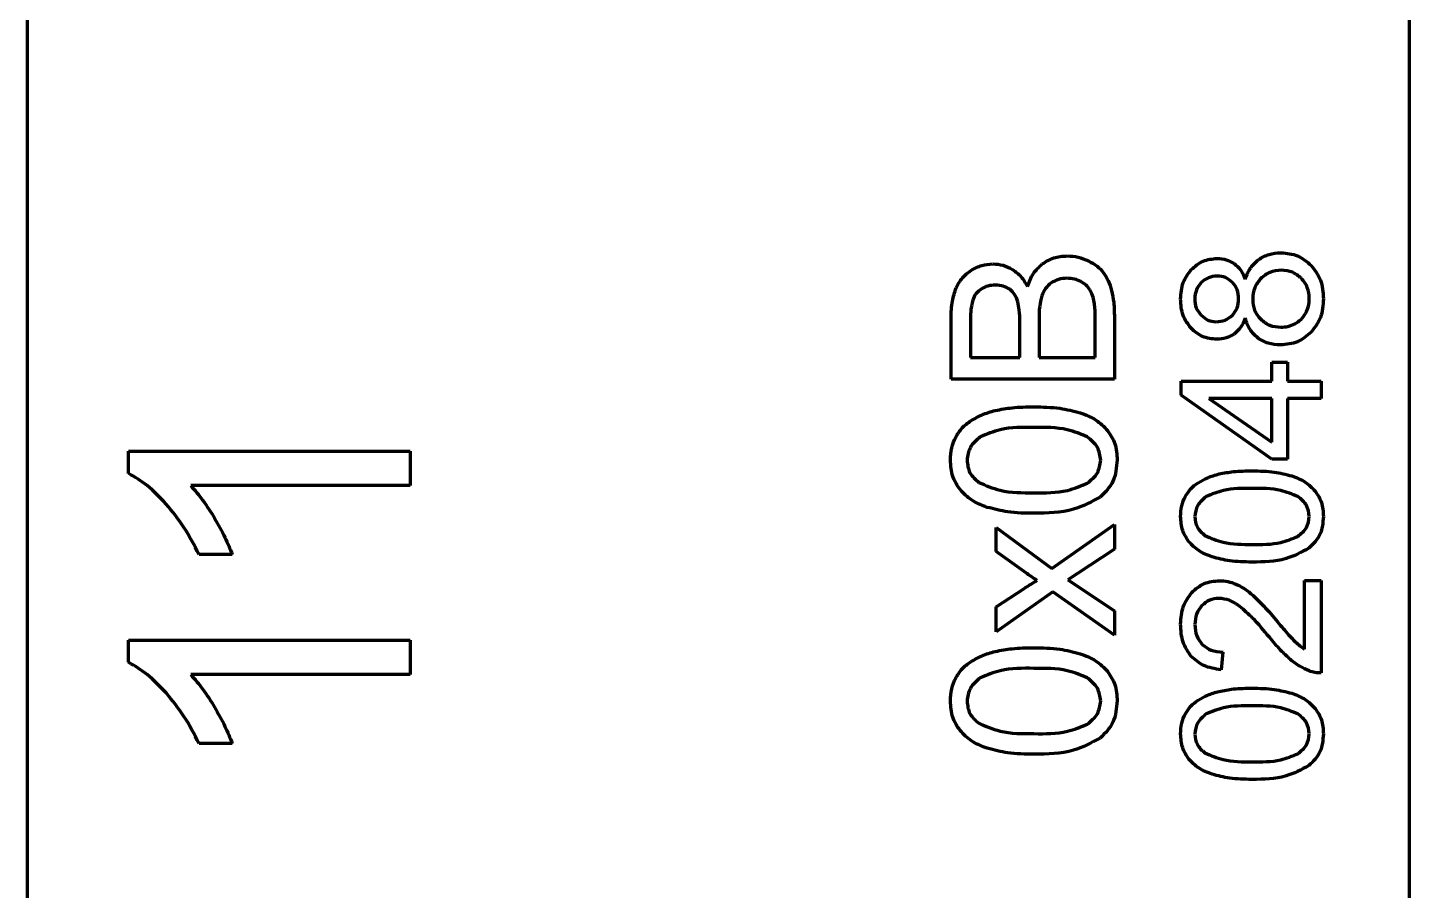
# Model space of a CAD drawing. Header units: millimetres. Extents: x 0 to 1189, y 0 to 841.
# Drawn here: x 372.85 to 402.85, y 315.63 to 334.35 of the extents above; entities that cross this region are included whole.
import ezdxf

# ---------------------------------------------------------------- set-up
doc = ezdxf.new("R2010")
doc.units = ezdxf.units.MM
doc.header["$LTSCALE"] = 0.75
doc.layers.add('Visible', color=7, linetype='Continuous', lineweight=70)

msp = doc.modelspace()

# ---------------------------------------------------------------- linework, layer by layer
at = {"layer": 'Visible', "extrusion": (-1e-16, -1, 0)}
for p, q in [((372.852, 123.899), (372.852, 673.232)), ((402.852, 123.899), (402.852, 673.232)), ((392.903, 326.72), (392.903, 328.049)), ((394.392, 327.189), (394.392, 327.955)), ((394.811, 328.008), (394.811, 327.189)), ((396.029, 327.189), (396.029, 328.071)), ((396.447, 328.071), (396.447, 326.72)), ((393.322, 327.897), (393.322, 327.189)), ((393.322, 327.189), (394.392, 327.189)), ((394.811, 327.189), (396.029, 327.189)), ((399.866, 326.678), (399.866, 327.088)), ((399.866, 327.088), (400.208, 327.088)), ((400.208, 327.088), (400.208, 326.678)), ((396.447, 326.72), (392.903, 326.72)), ((397.898, 326.374), (397.898, 326.678)), ((397.898, 326.678), (399.866, 326.678)), ((400.208, 326.678), (400.935, 326.678)), ((400.935, 326.678), (400.935, 326.305)), ((399.866, 324.988), (397.898, 326.374)), ((398.497, 326.305), (399.866, 325.355)), ((399.866, 326.305), (398.497, 326.305)), ((399.866, 325.355), (399.866, 326.305)), ((400.935, 326.305), (400.208, 326.305)), ((400.208, 326.305), (400.208, 324.988)), ((375.044, 324.676), (375.044, 325.158)), ((375.044, 325.158), (381.16, 325.158)), ((381.16, 325.158), (381.16, 324.41)), ((400.208, 324.988), (399.866, 324.988)), ((381.16, 324.41), (376.394, 324.41)), ((393.88, 322.98), (393.88, 323.5)), ((393.88, 323.5), (395.089, 322.612)), ((395.089, 322.612), (396.447, 323.567)), ((396.447, 323.567), (396.447, 323.033)), ((377.296, 322.914), (376.573, 322.914)), ((394.487, 322.547), (393.88, 322.98)), ((396.447, 323.033), (395.65, 322.506)), ((395.65, 322.506), (395.434, 322.366)), ((395.434, 322.366), (396.447, 321.691)), ((400.576, 320.862), (400.576, 322.352)), ((400.576, 322.352), (400.935, 322.352)), ((400.935, 322.352), (400.935, 320.345)), ((393.88, 321.778), (394.482, 322.173)), ((395.113, 322.102), (393.88, 321.235)), ((396.447, 321.164), (395.113, 322.102)), ((393.88, 321.235), (393.88, 321.778)), ((396.447, 321.691), (396.447, 321.164)), ((375.044, 320.575), (375.044, 321.057)), ((375.044, 321.057), (381.16, 321.057)), ((381.16, 321.057), (381.16, 320.309)), ((398.804, 320.798), (398.764, 320.415)), ((381.16, 320.309), (376.394, 320.309)), ((377.296, 318.813), (376.573, 318.813))]:
    msp.add_line(p, q, dxfattribs=at)
at = {"layer": 'Visible'}
for points, knots in [([(399.582, 329.32), (399.655, 329.362), (399.804, 329.45), (399.977, 329.46), (400.067, 329.466)], [0, 0, 0, 0, 0.02481162, 0.05126395, 0.05126395, 0.05126395, 0.05126395]), ([(400.067, 329.466), (400.191, 329.455), (400.439, 329.432), (400.627, 329.271), (400.721, 329.19)], [0, 0, 0, 0, 0.03648558, 0.07259567, 0.07259567, 0.07259567, 0.07259567]), ([(393.342, 329.085), (393.417, 329.126), (393.563, 329.205), (393.729, 329.218), (393.81, 329.224)], [0, 0, 0, 0, 0.02513945, 0.04929393, 0.04929393, 0.04929393, 0.04929393]), ([(393.81, 329.224), (393.885, 329.219), (394.036, 329.208), (394.17, 329.137), (394.238, 329.101)], [0, 0, 0, 0, 0.02227414, 0.04497324, 0.04497324, 0.04497324, 0.04497324]), ([(394.238, 329.101), (394.302, 329.053), (394.437, 328.953), (394.519, 328.806), (394.562, 328.729)], [0, 0, 0, 0, 0.02383557, 0.04985164, 0.04985164, 0.04985164, 0.04985164]), ([(394.562, 328.729), (394.597, 328.828), (394.664, 329.019), (394.812, 329.157), (394.883, 329.223)], [0, 0, 0, 0, 0.03116462, 0.05975611, 0.05975611, 0.05975611, 0.05975611]), ([(394.883, 329.223), (394.964, 329.274), (395.128, 329.377), (395.321, 329.389), (395.42, 329.396)], [0, 0, 0, 0, 0.02796583, 0.05717654, 0.05717654, 0.05717654, 0.05717654]), ([(395.42, 329.396), (395.501, 329.392), (395.662, 329.384), (395.81, 329.322), (395.883, 329.291)], [0, 0, 0, 0, 0.02416749, 0.04779418, 0.04779418, 0.04779418, 0.04779418]), ([(395.883, 329.291), (395.949, 329.255), (396.074, 329.188), (396.168, 329.081), (396.213, 329.031)], [0, 0, 0, 0, 0.02229764, 0.04229852, 0.04229852, 0.04229852, 0.04229852]), ([(398.117, 329.099), (398.198, 329.17), (398.359, 329.311), (398.573, 329.331), (398.679, 329.341)], [0, 0, 0, 0, 0.03139815, 0.06261775, 0.06261775, 0.06261775, 0.06261775]), ([(398.679, 329.341), (398.747, 329.337), (398.878, 329.329), (398.992, 329.263), (399.047, 329.231)], [0, 0, 0, 0, 0.01994628, 0.03887671, 0.03887671, 0.03887671, 0.03887671]), ([(399.047, 329.231), (399.097, 329.187), (399.203, 329.094), (399.259, 328.963), (399.288, 328.894)], [0, 0, 0, 0, 0.01966084, 0.04188171, 0.04188171, 0.04188171, 0.04188171]), ([(399.288, 328.894), (399.322, 328.981), (399.386, 329.146), (399.519, 329.264), (399.582, 329.32)], [0, 0, 0, 0, 0.02734896, 0.05241179, 0.05241179, 0.05241179, 0.05241179]), ([(400.721, 329.19), (400.799, 329.088), (400.96, 328.874), (400.978, 328.606), (400.986, 328.465)], [0, 0, 0, 0, 0.03758442, 0.07871515, 0.07871515, 0.07871515, 0.07871515]), ([(393.011, 328.701), (393.051, 328.778), (393.132, 328.932), (393.272, 329.034), (393.342, 329.085)], [0, 0, 0, 0, 0.02579215, 0.05134528, 0.05134528, 0.05134528, 0.05134528]), ([(395.075, 328.809), (395.03, 328.771), (394.938, 328.694), (394.893, 328.583), (394.87, 328.527)], [0, 0, 0, 0, 0.01737385, 0.03534804, 0.03534804, 0.03534804, 0.03534804]), ([(395.42, 328.91), (395.357, 328.906), (395.234, 328.899), (395.127, 328.838), (395.075, 328.809)], [0, 0, 0, 0, 0.01869732, 0.03634972, 0.03634972, 0.03634972, 0.03634972]), ([(395.719, 328.84), (395.673, 328.86), (395.578, 328.903), (395.474, 328.908), (395.42, 328.91)], [0, 0, 0, 0, 0.01489024, 0.03091179, 0.03091179, 0.03091179, 0.03091179]), ([(395.916, 328.661), (395.89, 328.696), (395.836, 328.769), (395.759, 328.816), (395.719, 328.84)], [0, 0, 0, 0, 0.01293457, 0.02684269, 0.02684269, 0.02684269, 0.02684269]), ([(396.213, 329.031), (396.25, 328.974), (396.328, 328.854), (396.367, 328.716), (396.388, 328.643)], [0, 0, 0, 0, 0.0201925, 0.04278404, 0.04278404, 0.04278404, 0.04278404]), ([(397.886, 328.459), (397.894, 328.583), (397.908, 328.82), (398.05, 329.009), (398.117, 329.099)], [0, 0, 0, 0, 0.03634299, 0.06936448, 0.06936448, 0.06936448, 0.06936448]), ([(398.332, 328.816), (398.292, 328.766), (398.209, 328.663), (398.198, 328.53), (398.193, 328.463)], [0, 0, 0, 0, 0.01906374, 0.03876677, 0.03876677, 0.03876677, 0.03876677]), ([(398.677, 328.958), (398.612, 328.953), (398.482, 328.941), (398.382, 328.858), (398.332, 328.816)], [0, 0, 0, 0, 0.01920318, 0.03809527, 0.03809527, 0.03809527, 0.03809527]), ([(399.01, 328.821), (398.962, 328.861), (398.865, 328.942), (398.74, 328.953), (398.677, 328.958)], [0, 0, 0, 0, 0.01828937, 0.03676101, 0.03676101, 0.03676101, 0.03676101]), ([(399.145, 328.467), (399.14, 328.535), (399.131, 328.667), (399.049, 328.77), (399.01, 328.821)], [0, 0, 0, 0, 0.01988893, 0.03860943, 0.03860943, 0.03860943, 0.03860943]), ([(399.626, 328.906), (399.574, 328.841), (399.47, 328.71), (399.456, 328.543), (399.45, 328.457)], [0, 0, 0, 0, 0.02410481, 0.04916607, 0.04916607, 0.04916607, 0.04916607]), ([(400.071, 329.085), (399.986, 329.078), (399.818, 329.064), (399.689, 328.958), (399.626, 328.906)], [0, 0, 0, 0, 0.02499863, 0.04903833, 0.04903833, 0.04903833, 0.04903833]), ([(400.508, 328.911), (400.446, 328.961), (400.319, 329.065), (400.155, 329.078), (400.071, 329.085)], [0, 0, 0, 0, 0.02347934, 0.04804731, 0.04804731, 0.04804731, 0.04804731]), ([(400.68, 328.47), (400.673, 328.554), (400.661, 328.719), (400.558, 328.848), (400.508, 328.911)], [0, 0, 0, 0, 0.02476288, 0.04832931, 0.04832931, 0.04832931, 0.04832931]), ([(392.903, 328.049), (392.906, 328.173), (392.91, 328.395), (392.98, 328.607), (393.011, 328.701)], [0, 0, 0, 0, 0.03669386, 0.06636875, 0.06636875, 0.06636875, 0.06636875]), ([(393.555, 328.678), (393.514, 328.647), (393.43, 328.583), (393.391, 328.486), (393.371, 328.436)], [0, 0, 0, 0, 0.01527404, 0.03086998, 0.03086998, 0.03086998, 0.03086998]), ([(393.865, 328.763), (393.809, 328.76), (393.699, 328.754), (393.602, 328.703), (393.555, 328.678)], [0, 0, 0, 0, 0.01672451, 0.03252936, 0.03252936, 0.03252936, 0.03252936]), ([(394.175, 328.672), (394.13, 328.698), (394.034, 328.754), (393.924, 328.76), (393.865, 328.763)], [0, 0, 0, 0, 0.01547448, 0.03266798, 0.03266798, 0.03266798, 0.03266798]), ([(394.351, 328.402), (394.332, 328.457), (394.295, 328.562), (394.214, 328.637), (394.175, 328.672)], [0, 0, 0, 0, 0.01720404, 0.03266098, 0.03266098, 0.03266098, 0.03266098]), ([(394.87, 328.527), (394.853, 328.454), (394.813, 328.284), (394.811, 328.109), (394.811, 328.008)], [0, 0, 0, 0, 0.02241381, 0.05233695, 0.05233695, 0.05233695, 0.05233695]), ([(396.012, 328.39), (396.002, 328.441), (395.982, 328.536), (395.937, 328.621), (395.916, 328.661)], [0, 0, 0, 0, 0.01536258, 0.02887961, 0.02887961, 0.02887961, 0.02887961]), ([(396.388, 328.643), (396.405, 328.557), (396.443, 328.368), (396.446, 328.176), (396.447, 328.071)], [0, 0, 0, 0, 0.02633541, 0.05758666, 0.05758666, 0.05758666, 0.05758666]), ([(393.371, 328.436), (393.357, 328.365), (393.321, 328.188), (393.321, 328.006), (393.322, 327.897)], [0, 0, 0, 0, 0.02165589, 0.05425553, 0.05425553, 0.05425553, 0.05425553]), ([(394.392, 327.955), (394.393, 328.045), (394.393, 328.195), (394.363, 328.343), (394.351, 328.402)], [0, 0, 0, 0, 0.0267937, 0.04500642, 0.04500642, 0.04500642, 0.04500642]), ([(396.029, 328.071), (396.029, 328.136), (396.029, 328.243), (396.017, 328.348), (396.012, 328.39)], [0, 0, 0, 0, 0.01934478, 0.03197979, 0.03197979, 0.03197979, 0.03197979]), ([(398.112, 327.825), (398.046, 327.915), (397.907, 328.102), (397.893, 328.336), (397.886, 328.459)], [0, 0, 0, 0, 0.03250957, 0.06857658, 0.06857658, 0.06857658, 0.06857658]), ([(398.193, 328.463), (398.198, 328.396), (398.208, 328.264), (398.289, 328.16), (398.329, 328.109)], [0, 0, 0, 0, 0.0198168, 0.03873165, 0.03873165, 0.03873165, 0.03873165]), ([(399.009, 328.107), (399.048, 328.158), (399.131, 328.264), (399.14, 328.398), (399.145, 328.467)], [0, 0, 0, 0, 0.01895835, 0.03933655, 0.03933655, 0.03933655, 0.03933655]), ([(399.45, 328.457), (399.456, 328.374), (399.469, 328.21), (399.573, 328.083), (399.624, 328.021)], [0, 0, 0, 0, 0.02444069, 0.04794143, 0.04794143, 0.04794143, 0.04794143]), ([(400.598, 328.149), (400.622, 328.199), (400.67, 328.301), (400.677, 328.413), (400.68, 328.47)], [0, 0, 0, 0, 0.01665297, 0.03339873, 0.03339873, 0.03339873, 0.03339873]), ([(400.986, 328.465), (400.977, 328.325), (400.96, 328.057), (400.798, 327.843), (400.72, 327.741)], [0, 0, 0, 0, 0.04113491, 0.07876054, 0.07876054, 0.07876054, 0.07876054]), ([(398.329, 328.109), (398.377, 328.068), (398.471, 327.987), (398.595, 327.974), (398.656, 327.968)], [0, 0, 0, 0, 0.01835837, 0.0364128, 0.0364128, 0.0364128, 0.0364128]), ([(398.656, 327.968), (398.724, 327.973), (398.856, 327.983), (398.959, 328.067), (399.009, 328.107)], [0, 0, 0, 0, 0.01987683, 0.03866025, 0.03866025, 0.03866025, 0.03866025]), ([(399.288, 328.043), (399.259, 327.972), (399.204, 327.839), (399.096, 327.744), (399.046, 327.699)], [0, 0, 0, 0, 0.02266995, 0.04255108, 0.04255108, 0.04255108, 0.04255108]), ([(399.56, 327.615), (399.499, 327.672), (399.371, 327.791), (399.316, 327.957), (399.288, 328.043)], [0, 0, 0, 0, 0.02476946, 0.05146119, 0.05146119, 0.05146119, 0.05146119]), ([(399.624, 328.021), (399.686, 327.971), (399.813, 327.868), (399.976, 327.855), (400.059, 327.848)], [0, 0, 0, 0, 0.02347937, 0.047788, 0.047788, 0.047788, 0.047788]), ([(400.059, 327.848), (400.112, 327.852), (400.219, 327.858), (400.317, 327.902), (400.367, 327.924)], [0, 0, 0, 0, 0.01580189, 0.03199742, 0.03199742, 0.03199742, 0.03199742]), ([(400.367, 327.924), (400.414, 327.952), (400.509, 328.009), (400.568, 328.102), (400.598, 328.149)], [0, 0, 0, 0, 0.01622725, 0.0326044, 0.0326044, 0.0326044, 0.0326044]), ([(398.669, 327.587), (398.563, 327.597), (398.352, 327.617), (398.192, 327.756), (398.112, 327.825)], [0, 0, 0, 0, 0.03107263, 0.06197427, 0.06197427, 0.06197427, 0.06197427]), ([(399.046, 327.699), (398.99, 327.667), (398.873, 327.599), (398.739, 327.591), (398.669, 327.587)], [0, 0, 0, 0, 0.01922046, 0.03981136, 0.03981136, 0.03981136, 0.03981136]), ([(400.057, 327.465), (399.963, 327.47), (399.786, 327.48), (399.633, 327.571), (399.56, 327.615)], [0, 0, 0, 0, 0.02746662, 0.05253248, 0.05253248, 0.05253248, 0.05253248]), ([(400.72, 327.741), (400.625, 327.66), (400.434, 327.498), (400.183, 327.476), (400.057, 327.465)], [0, 0, 0, 0, 0.03634401, 0.07346538, 0.07346538, 0.07346538, 0.07346538]), ([(393.862, 326.041), (393.983, 326.064), (394.26, 326.117), (394.541, 326.119), (394.7, 326.12)], [0, 0, 0, 0, 0.03696178, 0.08429648, 0.08429648, 0.08429648, 0.08429648]), ([(394.7, 326.12), (394.888, 326.118), (395.229, 326.113), (395.559, 326.029), (395.706, 325.992)], [0, 0, 0, 0, 0.0564493, 0.10181, 0.10181, 0.10181, 0.10181]), ([(393.004, 325.465), (393.047, 325.534), (393.134, 325.674), (393.267, 325.771), (393.335, 325.821)], [0, 0, 0, 0, 0.02413348, 0.04898112, 0.04898112, 0.04898112, 0.04898112]), ([(393.335, 325.821), (393.413, 325.865), (393.58, 325.96), (393.764, 326.013), (393.862, 326.041)], [0, 0, 0, 0, 0.02705955, 0.05729505, 0.05729505, 0.05729505, 0.05729505]), ([(395.706, 325.992), (395.825, 325.947), (396.049, 325.86), (396.219, 325.69), (396.299, 325.609)], [0, 0, 0, 0, 0.03753988, 0.07125827, 0.07125827, 0.07125827, 0.07125827]), ([(394.7, 325.673), (394.453, 325.676), (394.05, 325.68), (393.68, 325.528), (393.537, 325.469)], [0, 0, 0, 0, 0.0730065, 0.1190832, 0.1190832, 0.1190832, 0.1190832]), ([(395.86, 325.469), (395.716, 325.528), (395.347, 325.679), (394.945, 325.675), (394.7, 325.673)], [0, 0, 0, 0, 0.0461337, 0.1188387, 0.1188387, 0.1188387, 0.1188387]), ([(396.299, 325.609), (396.36, 325.516), (396.487, 325.32), (396.501, 325.087), (396.508, 324.965)], [0, 0, 0, 0, 0.03284543, 0.06879529, 0.06879529, 0.06879529, 0.06879529]), ([(392.889, 324.965), (392.893, 325.055), (392.9, 325.229), (392.97, 325.389), (393.004, 325.465)], [0, 0, 0, 0, 0.02692746, 0.05173875, 0.05173875, 0.05173875, 0.05173875]), ([(393.537, 325.469), (393.453, 325.399), (393.292, 325.265), (393.263, 325.059), (393.249, 324.96)], [0, 0, 0, 0, 0.03148982, 0.06035275, 0.06035275, 0.06035275, 0.06035275]), ([(396.15, 324.965), (396.136, 325.062), (396.106, 325.267), (395.944, 325.399), (395.86, 325.469)], [0, 0, 0, 0, 0.02852723, 0.06005392, 0.06005392, 0.06005392, 0.06005392]), ([(393.097, 324.323), (393.036, 324.416), (392.909, 324.611), (392.896, 324.843), (392.889, 324.965)], [0, 0, 0, 0, 0.03274909, 0.06851516, 0.06851516, 0.06851516, 0.06851516]), ([(393.249, 324.96), (393.26, 324.865), (393.282, 324.672), (393.429, 324.545), (393.503, 324.481)], [0, 0, 0, 0, 0.02769224, 0.05597181, 0.05597181, 0.05597181, 0.05597181]), ([(395.861, 324.461), (395.945, 324.53), (396.106, 324.662), (396.136, 324.867), (396.15, 324.965)], [0, 0, 0, 0, 0.03146419, 0.05998375, 0.05998375, 0.05998375, 0.05998375]), ([(396.508, 324.965), (396.494, 324.804), (396.467, 324.492), (396.248, 324.268), (396.14, 324.16)], [0, 0, 0, 0, 0.04666469, 0.09101807, 0.09101807, 0.09101807, 0.09101807]), ([(375.858, 324.011), (375.727, 324.152), (375.485, 324.411), (375.182, 324.593), (375.044, 324.676)], [0, 0, 0, 0, 0.0575918, 0.1055894, 0.1055894, 0.1055894, 0.1055894]), ([(398.268, 324.474), (398.336, 324.513), (398.478, 324.594), (398.636, 324.639), (398.72, 324.663)], [0, 0, 0, 0, 0.02318194, 0.04908474, 0.04908474, 0.04908474, 0.04908474]), ([(398.72, 324.663), (398.824, 324.683), (399.06, 324.728), (399.302, 324.73), (399.437, 324.731)], [0, 0, 0, 0, 0.03166517, 0.07221685, 0.07221685, 0.07221685, 0.07221685]), ([(399.437, 324.731), (399.599, 324.729), (399.891, 324.725), (400.174, 324.653), (400.3, 324.621)], [0, 0, 0, 0, 0.04836014, 0.08722077, 0.08722077, 0.08722077, 0.08722077]), ([(400.3, 324.621), (400.401, 324.583), (400.594, 324.509), (400.739, 324.362), (400.807, 324.293)], [0, 0, 0, 0, 0.03216046, 0.06104703, 0.06104703, 0.06104703, 0.06104703]), ([(376.394, 324.41), (376.483, 324.308), (376.675, 324.087), (376.828, 323.836), (376.91, 323.701)], [0, 0, 0, 0, 0.04047162, 0.08773696, 0.08773696, 0.08773696, 0.08773696]), ([(393.688, 323.939), (393.57, 323.984), (393.345, 324.071), (393.176, 324.242), (393.097, 324.323)], [0, 0, 0, 0, 0.03755124, 0.07122186, 0.07122186, 0.07122186, 0.07122186]), ([(393.503, 324.481), (393.655, 324.416), (394.035, 324.254), (394.45, 324.255), (394.7, 324.256)], [0, 0, 0, 0, 0.0491003, 0.1228677, 0.1228677, 0.1228677, 0.1228677]), ([(394.7, 324.256), (394.946, 324.254), (395.348, 324.25), (395.718, 324.402), (395.861, 324.461)], [0, 0, 0, 0, 0.0728558, 0.1189609, 0.1189609, 0.1189609, 0.1189609]), ([(397.984, 324.17), (398.021, 324.229), (398.096, 324.349), (398.21, 324.432), (398.268, 324.474)], [0, 0, 0, 0, 0.02067523, 0.0419622, 0.0419622, 0.0419622, 0.0419622]), ([(399.437, 324.348), (399.226, 324.35), (398.881, 324.354), (398.564, 324.224), (398.441, 324.173)], [0, 0, 0, 0, 0.0625447, 0.1020186, 0.1020186, 0.1020186, 0.1020186]), ([(400.431, 324.173), (400.309, 324.224), (399.992, 324.353), (399.648, 324.35), (399.437, 324.348)], [0, 0, 0, 0, 0.0395227, 0.1018092, 0.1018092, 0.1018092, 0.1018092]), ([(376.573, 322.914), (376.471, 323.114), (376.273, 323.506), (375.994, 323.845), (375.858, 324.011)], [0, 0, 0, 0, 0.0672343, 0.1312648, 0.1312648, 0.1312648, 0.1312648]), ([(396.14, 324.16), (395.95, 324.058), (395.503, 323.819), (394.993, 323.813), (394.7, 323.809)], [0, 0, 0, 0, 0.063809, 0.1501974, 0.1501974, 0.1501974, 0.1501974]), ([(397.886, 323.741), (397.889, 323.819), (397.896, 323.968), (397.956, 324.105), (397.984, 324.17)], [0, 0, 0, 0, 0.02306877, 0.04432459, 0.04432459, 0.04432459, 0.04432459]), ([(398.441, 324.173), (398.369, 324.113), (398.232, 323.998), (398.207, 323.822), (398.195, 323.737)], [0, 0, 0, 0, 0.02697738, 0.05170428, 0.05170428, 0.05170428, 0.05170428]), ([(400.68, 323.741), (400.668, 323.825), (400.642, 324.001), (400.504, 324.114), (400.431, 324.173)], [0, 0, 0, 0, 0.02443928, 0.05144826, 0.05144826, 0.05144826, 0.05144826]), ([(400.807, 324.293), (400.86, 324.213), (400.969, 324.046), (400.98, 323.846), (400.986, 323.741)], [0, 0, 0, 0, 0.02813869, 0.05893693, 0.05893693, 0.05893693, 0.05893693]), ([(376.91, 323.701), (376.988, 323.564), (377.134, 323.31), (377.245, 323.039), (377.296, 322.914)], [0, 0, 0, 0, 0.04731583, 0.08779108, 0.08779108, 0.08779108, 0.08779108]), ([(394.7, 323.809), (394.509, 323.812), (394.167, 323.816), (393.835, 323.901), (393.688, 323.939)], [0, 0, 0, 0, 0.0568131, 0.1023112, 0.1023112, 0.1023112, 0.1023112]), ([(398.064, 323.191), (398.012, 323.271), (397.904, 323.438), (397.892, 323.637), (397.886, 323.741)], [0, 0, 0, 0, 0.02805615, 0.058697, 0.058697, 0.058697, 0.058697]), ([(398.195, 323.737), (398.204, 323.656), (398.223, 323.491), (398.349, 323.382), (398.412, 323.327)], [0, 0, 0, 0, 0.02372396, 0.04795108, 0.04795108, 0.04795108, 0.04795108]), ([(400.432, 323.309), (400.505, 323.369), (400.642, 323.482), (400.668, 323.658), (400.68, 323.741)], [0, 0, 0, 0, 0.02695544, 0.05138815, 0.05138815, 0.05138815, 0.05138815]), ([(400.986, 323.741), (400.975, 323.604), (400.952, 323.336), (400.763, 323.145), (400.672, 323.052)], [0, 0, 0, 0, 0.03997768, 0.07797525, 0.07797525, 0.07797525, 0.07797525]), ([(398.571, 322.862), (398.469, 322.901), (398.277, 322.976), (398.132, 323.122), (398.064, 323.191)], [0, 0, 0, 0, 0.0321702, 0.06101583, 0.06101583, 0.06101583, 0.06101583]), ([(398.412, 323.327), (398.542, 323.271), (398.868, 323.132), (399.224, 323.134), (399.437, 323.134)], [0, 0, 0, 0, 0.0420643, 0.1052609, 0.1052609, 0.1052609, 0.1052609]), ([(399.437, 323.134), (399.648, 323.132), (399.993, 323.129), (400.31, 323.259), (400.432, 323.309)], [0, 0, 0, 0, 0.0624156, 0.1019139, 0.1019139, 0.1019139, 0.1019139]), ([(399.437, 322.751), (399.274, 322.753), (398.981, 322.757), (398.697, 322.83), (398.571, 322.862)], [0, 0, 0, 0, 0.04867179, 0.08765009, 0.08765009, 0.08765009, 0.08765009]), ([(400.672, 323.052), (400.509, 322.965), (400.126, 322.759), (399.689, 322.754), (399.437, 322.751)], [0, 0, 0, 0, 0.0546653, 0.1286742, 0.1286742, 0.1286742, 0.1286742]), ([(394.77, 322.351), (394.719, 322.385), (394.624, 322.449), (394.531, 322.516), (394.487, 322.547)], [0, 0, 0, 0, 0.01818785, 0.03440349, 0.03440349, 0.03440349, 0.03440349]), ([(394.482, 322.173), (394.534, 322.206), (394.629, 322.267), (394.726, 322.325), (394.77, 322.351)], [0, 0, 0, 0, 0.01869445, 0.03387931, 0.03387931, 0.03387931, 0.03387931]), ([(398.128, 322.093), (398.214, 322.167), (398.387, 322.316), (398.615, 322.337), (398.729, 322.347)], [0, 0, 0, 0, 0.03318338, 0.06672384, 0.06672384, 0.06672384, 0.06672384]), ([(398.729, 322.347), (398.79, 322.344), (398.913, 322.338), (399.029, 322.295), (399.087, 322.273)], [0, 0, 0, 0, 0.01816613, 0.03678526, 0.03678526, 0.03678526, 0.03678526]), ([(399.087, 322.273), (399.149, 322.242), (399.283, 322.175), (399.397, 322.078), (399.458, 322.025)], [0, 0, 0, 0, 0.02061182, 0.0447186, 0.0447186, 0.0447186, 0.0447186]), ([(397.886, 321.401), (397.893, 321.536), (397.907, 321.791), (398.058, 321.996), (398.128, 322.093)], [0, 0, 0, 0, 0.03960956, 0.07471134, 0.07471134, 0.07471134, 0.07471134]), ([(398.721, 321.964), (398.65, 321.958), (398.508, 321.945), (398.401, 321.852), (398.347, 321.806)], [0, 0, 0, 0, 0.0208066, 0.04151272, 0.04151272, 0.04151272, 0.04151272]), ([(399.169, 321.79), (399.095, 321.841), (398.958, 321.934), (398.795, 321.955), (398.721, 321.964)], [0, 0, 0, 0, 0.02650133, 0.04870381, 0.04870381, 0.04870381, 0.04870381]), ([(399.458, 322.025), (399.536, 321.95), (399.724, 321.767), (399.893, 321.568), (399.992, 321.451)], [0, 0, 0, 0, 0.03260303, 0.07851533, 0.07851533, 0.07851533, 0.07851533]), ([(398.347, 321.806), (398.302, 321.747), (398.21, 321.625), (398.2, 321.472), (398.195, 321.393)], [0, 0, 0, 0, 0.02152815, 0.04490671, 0.04490671, 0.04490671, 0.04490671]), ([(399.812, 321.121), (399.695, 321.264), (399.498, 321.504), (399.264, 321.708), (399.169, 321.79)], [0, 0, 0, 0, 0.05516415, 0.09293459, 0.09293459, 0.09293459, 0.09293459]), ([(398.111, 320.711), (398.045, 320.808), (397.905, 321.016), (397.893, 321.267), (397.886, 321.401)], [0, 0, 0, 0, 0.03448185, 0.07377024, 0.07377024, 0.07377024, 0.07377024]), ([(398.195, 321.393), (398.2, 321.309), (398.21, 321.148), (398.309, 321.022), (398.356, 320.962)], [0, 0, 0, 0, 0.02456598, 0.04697134, 0.04697134, 0.04697134, 0.04697134]), ([(399.992, 321.451), (400.07, 321.358), (400.193, 321.21), (400.325, 321.071), (400.374, 321.02)], [0, 0, 0, 0, 0.03629636, 0.05759702, 0.05759702, 0.05759702, 0.05759702]), ([(400.272, 320.634), (400.199, 320.701), (400.035, 320.853), (399.892, 321.025), (399.812, 321.121)], [0, 0, 0, 0, 0.02975266, 0.06709217, 0.06709217, 0.06709217, 0.06709217]), ([(400.374, 321.02), (400.407, 320.99), (400.471, 320.932), (400.542, 320.885), (400.576, 320.862)], [0, 0, 0, 0, 0.01330724, 0.0256381, 0.0256381, 0.0256381, 0.0256381]), ([(393.335, 320.591), (393.413, 320.636), (393.58, 320.731), (393.764, 320.784), (393.862, 320.811)], [0, 0, 0, 0, 0.02705958, 0.05729507, 0.05729507, 0.05729507, 0.05729507]), ([(393.862, 320.811), (393.983, 320.835), (394.26, 320.887), (394.541, 320.89), (394.7, 320.891)], [0, 0, 0, 0, 0.03696178, 0.08429648, 0.08429648, 0.08429648, 0.08429648]), ([(394.7, 320.891), (394.888, 320.889), (395.229, 320.884), (395.559, 320.8), (395.706, 320.763)], [0, 0, 0, 0, 0.0564493, 0.10181, 0.10181, 0.10181, 0.10181]), ([(395.706, 320.763), (395.825, 320.718), (396.049, 320.631), (396.219, 320.461), (396.299, 320.38)], [0, 0, 0, 0, 0.03753988, 0.07125828, 0.07125828, 0.07125828, 0.07125828]), ([(398.764, 320.415), (398.633, 320.434), (398.385, 320.47), (398.198, 320.634), (398.111, 320.711)], [0, 0, 0, 0, 0.03891673, 0.0731225, 0.0731225, 0.0731225, 0.0731225]), ([(398.356, 320.962), (398.418, 320.915), (398.549, 320.814), (398.715, 320.804), (398.804, 320.798)], [0, 0, 0, 0, 0.0227825, 0.04859979, 0.04859979, 0.04859979, 0.04859979]), ([(375.858, 319.91), (375.727, 320.051), (375.485, 320.31), (375.182, 320.492), (375.044, 320.575)], [0, 0, 0, 0, 0.0575918, 0.1055894, 0.1055894, 0.1055894, 0.1055894]), ([(393.004, 320.236), (393.047, 320.305), (393.134, 320.445), (393.267, 320.542), (393.335, 320.591)], [0, 0, 0, 0, 0.02413349, 0.04898112, 0.04898112, 0.04898112, 0.04898112]), ([(394.7, 320.444), (394.453, 320.447), (394.05, 320.451), (393.68, 320.299), (393.537, 320.24)], [0, 0, 0, 0, 0.0730065, 0.1190832, 0.1190832, 0.1190832, 0.1190832]), ([(395.86, 320.24), (395.716, 320.299), (395.347, 320.45), (394.945, 320.446), (394.7, 320.444)], [0, 0, 0, 0, 0.0461337, 0.1188387, 0.1188387, 0.1188387, 0.1188387]), ([(400.676, 320.388), (400.606, 320.419), (400.461, 320.483), (400.337, 320.582), (400.272, 320.634)], [0, 0, 0, 0, 0.02265836, 0.04743641, 0.04743641, 0.04743641, 0.04743641]), ([(376.394, 320.309), (376.483, 320.207), (376.675, 319.986), (376.828, 319.735), (376.91, 319.6)], [0, 0, 0, 0, 0.04047163, 0.08773694, 0.08773694, 0.08773694, 0.08773694]), ([(392.889, 319.736), (392.893, 319.826), (392.9, 320), (392.97, 320.16), (393.004, 320.236)], [0, 0, 0, 0, 0.02692746, 0.05173875, 0.05173875, 0.05173875, 0.05173875]), ([(393.537, 320.24), (393.453, 320.17), (393.292, 320.036), (393.263, 319.83), (393.249, 319.731)], [0, 0, 0, 0, 0.03148979, 0.06035273, 0.06035273, 0.06035273, 0.06035273]), ([(396.15, 319.736), (396.136, 319.833), (396.106, 320.038), (395.944, 320.17), (395.86, 320.24)], [0, 0, 0, 0, 0.0285272, 0.0600539, 0.0600539, 0.0600539, 0.0600539]), ([(396.299, 320.38), (396.36, 320.287), (396.487, 320.091), (396.501, 319.858), (396.508, 319.736)], [0, 0, 0, 0, 0.03284543, 0.06879529, 0.06879529, 0.06879529, 0.06879529]), ([(400.935, 320.345), (400.89, 320.345), (400.802, 320.347), (400.718, 320.374), (400.676, 320.388)], [0, 0, 0, 0, 0.01323248, 0.02638369, 0.02638369, 0.02638369, 0.02638369]), ([(376.573, 318.813), (376.471, 319.014), (376.273, 319.405), (375.994, 319.744), (375.858, 319.91)], [0, 0, 0, 0, 0.0672343, 0.1312648, 0.1312648, 0.1312648, 0.1312648]), ([(398.268, 319.757), (398.336, 319.795), (398.478, 319.876), (398.636, 319.921), (398.72, 319.945)], [0, 0, 0, 0, 0.02318197, 0.04908476, 0.04908476, 0.04908476, 0.04908476]), ([(398.72, 319.945), (398.824, 319.965), (399.06, 320.01), (399.302, 320.012), (399.437, 320.013)], [0, 0, 0, 0, 0.03166517, 0.07221684, 0.07221684, 0.07221684, 0.07221684]), ([(399.437, 320.013), (399.599, 320.011), (399.891, 320.007), (400.174, 319.935), (400.3, 319.904)], [0, 0, 0, 0, 0.04836014, 0.08722077, 0.08722077, 0.08722077, 0.08722077]), ([(400.3, 319.904), (400.401, 319.865), (400.594, 319.791), (400.739, 319.644), (400.807, 319.575)], [0, 0, 0, 0, 0.03216044, 0.06104702, 0.06104702, 0.06104702, 0.06104702]), ([(376.91, 319.6), (376.988, 319.463), (377.134, 319.209), (377.245, 318.938), (377.296, 318.813)], [0, 0, 0, 0, 0.04731583, 0.08779107, 0.08779107, 0.08779107, 0.08779107]), ([(393.097, 319.094), (393.036, 319.187), (392.909, 319.382), (392.896, 319.614), (392.889, 319.736)], [0, 0, 0, 0, 0.0327491, 0.06851517, 0.06851517, 0.06851517, 0.06851517]), ([(393.249, 319.731), (393.26, 319.636), (393.282, 319.443), (393.429, 319.316), (393.503, 319.252)], [0, 0, 0, 0, 0.02769224, 0.05597181, 0.05597181, 0.05597181, 0.05597181]), ([(395.861, 319.232), (395.945, 319.301), (396.106, 319.433), (396.136, 319.638), (396.15, 319.736)], [0, 0, 0, 0, 0.0314642, 0.05998375, 0.05998375, 0.05998375, 0.05998375]), ([(396.508, 319.736), (396.494, 319.575), (396.467, 319.263), (396.248, 319.039), (396.14, 318.931)], [0, 0, 0, 0, 0.04666467, 0.09101806, 0.09101806, 0.09101806, 0.09101806]), ([(397.984, 319.452), (398.021, 319.511), (398.096, 319.631), (398.21, 319.714), (398.268, 319.757)], [0, 0, 0, 0, 0.02067519, 0.04196216, 0.04196216, 0.04196216, 0.04196216]), ([(399.437, 319.63), (399.226, 319.632), (398.881, 319.636), (398.564, 319.506), (398.441, 319.455)], [0, 0, 0, 0, 0.0625447, 0.1020186, 0.1020186, 0.1020186, 0.1020186]), ([(400.431, 319.455), (400.309, 319.506), (399.992, 319.636), (399.648, 319.632), (399.437, 319.63)], [0, 0, 0, 0, 0.0395227, 0.1018092, 0.1018092, 0.1018092, 0.1018092]), ([(400.807, 319.575), (400.86, 319.495), (400.969, 319.328), (400.98, 319.128), (400.986, 319.023)], [0, 0, 0, 0, 0.0281387, 0.05893698, 0.05893698, 0.05893698, 0.05893698]), ([(393.503, 319.252), (393.655, 319.187), (394.035, 319.025), (394.45, 319.026), (394.7, 319.027)], [0, 0, 0, 0, 0.0491004, 0.1228677, 0.1228677, 0.1228677, 0.1228677]), ([(394.7, 319.027), (394.946, 319.025), (395.348, 319.021), (395.718, 319.173), (395.861, 319.232)], [0, 0, 0, 0, 0.0728558, 0.1189609, 0.1189609, 0.1189609, 0.1189609]), ([(397.886, 319.023), (397.889, 319.101), (397.896, 319.25), (397.956, 319.387), (397.984, 319.452)], [0, 0, 0, 0, 0.02306878, 0.04432463, 0.04432463, 0.04432463, 0.04432463]), ([(398.441, 319.455), (398.369, 319.395), (398.232, 319.281), (398.207, 319.104), (398.195, 319.019)], [0, 0, 0, 0, 0.02697734, 0.05170425, 0.05170425, 0.05170425, 0.05170425]), ([(400.68, 319.023), (400.668, 319.107), (400.642, 319.283), (400.504, 319.396), (400.431, 319.455)], [0, 0, 0, 0, 0.02443928, 0.05144825, 0.05144825, 0.05144825, 0.05144825]), ([(393.688, 318.709), (393.57, 318.755), (393.345, 318.842), (393.176, 319.013), (393.097, 319.094)], [0, 0, 0, 0, 0.03755126, 0.07122185, 0.07122185, 0.07122185, 0.07122185]), ([(396.14, 318.931), (395.95, 318.829), (395.503, 318.59), (394.993, 318.584), (394.7, 318.58)], [0, 0, 0, 0, 0.063809, 0.1501974, 0.1501974, 0.1501974, 0.1501974]), ([(398.064, 318.473), (398.012, 318.553), (397.904, 318.72), (397.892, 318.919), (397.886, 319.023)], [0, 0, 0, 0, 0.02805618, 0.05869701, 0.05869701, 0.05869701, 0.05869701]), ([(398.195, 319.019), (398.204, 318.938), (398.223, 318.773), (398.349, 318.664), (398.412, 318.609)], [0, 0, 0, 0, 0.02372396, 0.0479511, 0.0479511, 0.0479511, 0.0479511]), ([(400.432, 318.592), (400.505, 318.651), (400.642, 318.764), (400.668, 318.94), (400.68, 319.023)], [0, 0, 0, 0, 0.02695542, 0.05138814, 0.05138814, 0.05138814, 0.05138814]), ([(400.986, 319.023), (400.975, 318.886), (400.952, 318.618), (400.763, 318.427), (400.672, 318.334)], [0, 0, 0, 0, 0.03997766, 0.07797524, 0.07797524, 0.07797524, 0.07797524]), ([(394.7, 318.58), (394.509, 318.583), (394.167, 318.587), (393.835, 318.672), (393.688, 318.709)], [0, 0, 0, 0, 0.0568131, 0.1023112, 0.1023112, 0.1023112, 0.1023112]), ([(398.412, 318.609), (398.542, 318.553), (398.868, 318.414), (399.224, 318.416), (399.437, 318.417)], [0, 0, 0, 0, 0.0420643, 0.1052609, 0.1052609, 0.1052609, 0.1052609]), ([(398.571, 318.144), (398.469, 318.183), (398.277, 318.258), (398.132, 318.404), (398.064, 318.473)], [0, 0, 0, 0, 0.0321702, 0.06101582, 0.06101582, 0.06101582, 0.06101582]), ([(399.437, 318.417), (399.648, 318.414), (399.993, 318.411), (400.31, 318.541), (400.432, 318.592)], [0, 0, 0, 0, 0.0624156, 0.1019139, 0.1019139, 0.1019139, 0.1019139]), ([(400.672, 318.334), (400.509, 318.247), (400.126, 318.042), (399.689, 318.036), (399.437, 318.033)], [0, 0, 0, 0, 0.0546652, 0.1286742, 0.1286742, 0.1286742, 0.1286742]), ([(399.437, 318.033), (399.274, 318.036), (398.981, 318.04), (398.697, 318.112), (398.571, 318.144)], [0, 0, 0, 0, 0.04867179, 0.08765009, 0.08765009, 0.08765009, 0.08765009])]:
    msp.add_open_spline(points, degree=3, knots=knots, dxfattribs=at)

doc.saveas('drawing.dxf')
